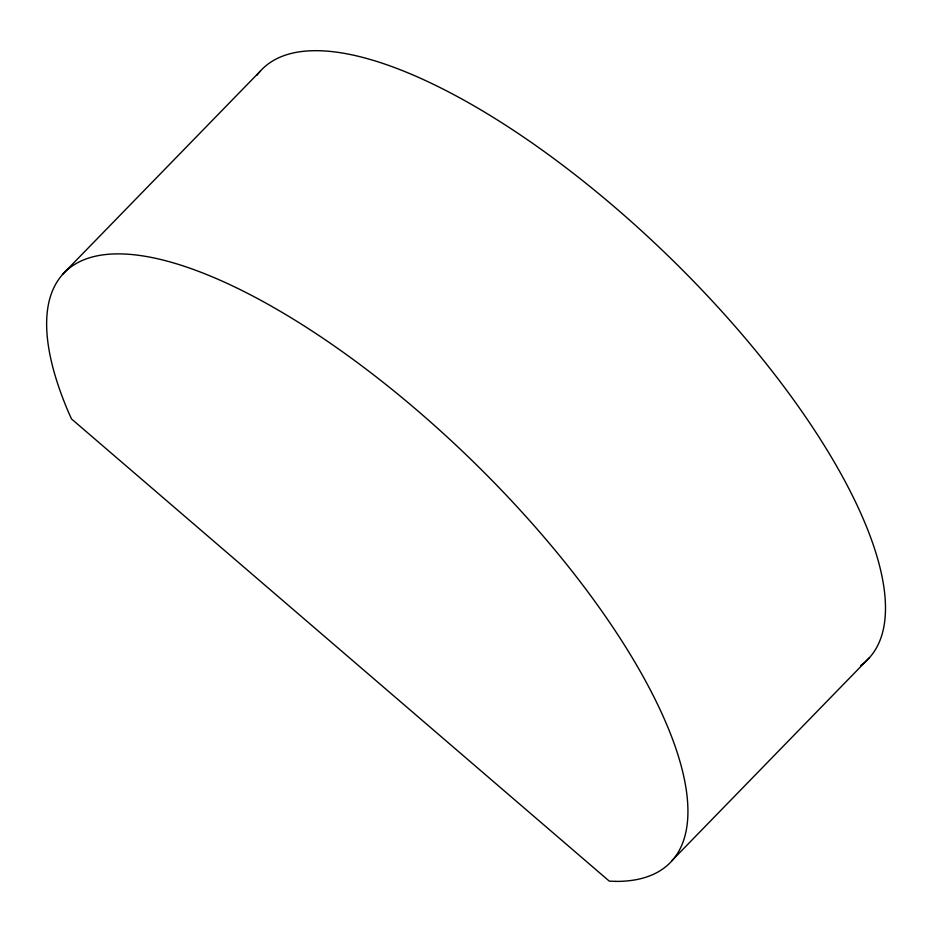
<?xml version="1.0" encoding="UTF-8"?>
<svg xmlns="http://www.w3.org/2000/svg" width="932" height="932" viewBox="0 0 932 932"><rect width="100%" height="100%" fill="white"/><g stroke="black" fill="none" stroke-linecap="round" stroke-linejoin="round"><path stroke-width="1.4" d="M62.502 274.404L260.179 71.263M671.821 860.737L869.498 657.596M256.882 75.352A422.848 149.842 44.2 0 1 671.191 258.84A422.848 149.842 44.2 0 1 860.725 665.471M615.842 881.404L609.272 881.124L71.484 418.922L67.64 410.231A422.848 149.842 44.2 0 1 418.014 411.082A422.848 149.842 44.2 0 1 615.842 881.404"/></g></svg>
